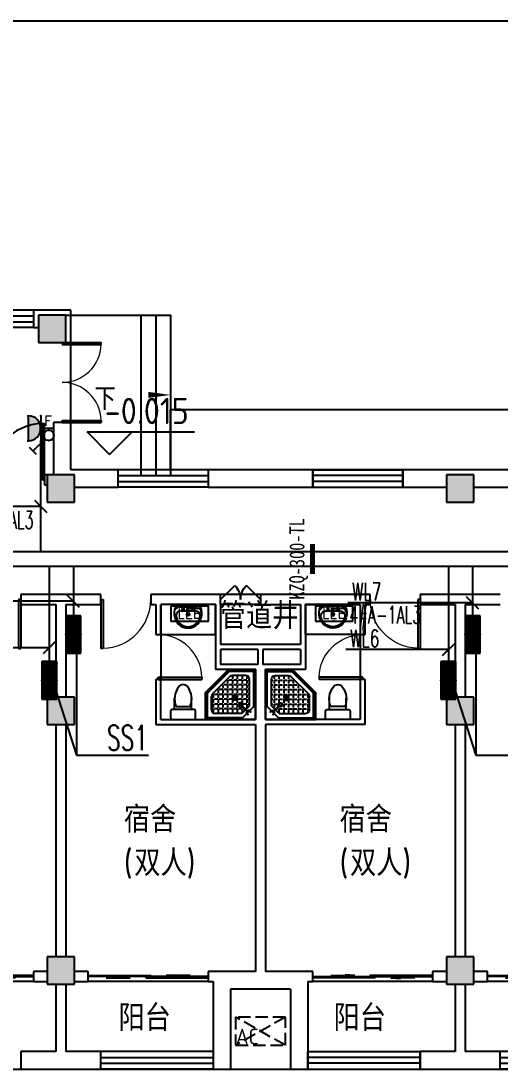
# Model space of a CAD drawing. Extents: x 1725663 to 4653551, y -550461 to 248782.
# Drawn here: x 2075750 to 2085350, y -107788 to -86799 of the extents above; entities that cross this region are included whole.
import ezdxf
from ezdxf.enums import TextEntityAlignment as Align

# ---------------------------------------------------------------- set-up
doc = ezdxf.new("R2010")
doc.units = 0
doc.header["$LTSCALE"] = 1000
doc.linetypes.add('DASH', pattern=[0.35, 0.25, -0.1])
for name, color, linetype in [('0-底图', 7, 'Continuous'), ('A-ANNO-IDEN', 3, 'Continuous'), ('A-ANNO-IDEN-LEVL', 3, 'Continuous'), ('A-ANNO-TXT', 7, 'Continuous'), ('CABLETRAY', 4, 'Continuous'), ('CLAYER', 7, 'Continuous'), ('COLUMN', 255, 'Continuous'), ('DIM-照明', 3, 'Continuous'), ('DIM-箱柜', 7, 'Continuous'), ('DOOR_FIRE', 4, 'Continuous'), ('E2-楼梯、坡道', 52, 'Continuous'), ('EQUIP-插座', 3, 'Continuous'), ('EQUIP-照明', 3, 'Continuous'), ('EQUIP-箱柜', 3, 'Continuous'), ('GROUND', 2, 'Continuous'), ('PUB_HATCH', 8, 'Continuous'), ('PUB_TEXT', 7, 'Continuous'), ('TEL_TEXT', 7, 'Continuous'), ('WALL', 2, 'Continuous'), ('WINDOW', 4, 'Continuous'), ('WIRE-照明', 6, 'Continuous'), ('抗震支吊架', 2, 'Continuous'), ('洁具', 213, 'Continuous'), ('空调外机', 211, 'Continuous')]:
    doc.layers.add(name, color=color, linetype=linetype)
doc.styles.add('-黑体_T3', font='', dxfattribs={"width": 0.8})
doc.styles.add('_TEL_DIM', font='SIMPLEX', dxfattribs={"width": 0.8, "height": 3.5, "bigfont": 'HZTXT'})
doc.styles.add('kzcad', font='', dxfattribs={"width": 0.8})
doc.styles.get("Standard").update_dxf_attribs({"font": 'geniso.shx', "bigfont": 'hztxt.shx'})
doc.styles.get('-黑体_T3').set_extended_font_data('SimHei')
doc.styles.get('kzcad').set_extended_font_data('SimSun')

# ---------------------------------------------------------------- blocks, each defined once
blk = doc.blocks.new('*X490')
at = {"color": 0}
for p, q in [((-250, 33), (-83, 200)), ((-250, 68), (-118, 200)), ((-250, 104), (-154, 200)), ((-250, 139), (-189, 200)), ((-250, 174), (-224, 200)), ((-247, 0), (-47, 200)), ((-212, 0), (-12, 200)), ((-177, 0), (23, 200)), ((-141, 0), (59, 200)), ((-106, 0), (94, 200)), ((-71, 0), (129, 200)), ((-35, 0), (165, 200)), ((0, 0), (200, 200)), ((35, 0), (235, 200)), ((71, 0), (250, 179)), ((106, 0), (250, 144)), ((141, 0), (250, 109)), ((177, 0), (250, 73)), ((212, 0), (250, 38)), ((247, 0), (250, 3))]:
    blk.add_line(p, q, dxfattribs=at)
blk = doc.blocks.new('$equip$00002943')
for p, q in [((-0.75, 0.6), (-0.75, 0)), ((0.75, 0.6), (-0.75, 0.6)), ((0.75, 0), (0.75, 0.6)), ((-0.75, 0), (0.75, 0))]:
    blk.add_line(p, q)
for points, const_width in [([(-0.75, 0.3), (0.75, 0.3)], 0.6), ([(-0.75, 0.6), (-0.75, 0), (0.75, 0), (0.75, 0.6), (-0.75, 0.6), (-0.75, 0)], 0.02)]:
    blk.add_lwpolyline(points, dxfattribs=dict(const_width=const_width))
for p in [(0, 0.6), (-0.75, 0.3), (0, 0), (0.75, 0.3)]:
    blk.add_point(p)
at = {"xscale": 0.00300000000061118, "yscale": 0.00300000000061118, "zscale": 0.00300000000061118}
blk.add_blockref('*X490', (0, 0), dxfattribs=at)
at = {"color": 7, "style": '_TEL_DIM', "flags": 1}
for tag in ['A', 'REMARK']:
    blk.add_attdef(tag, text='', height=0.00002, dxfattribs=at).set_placement((0, 0), align=Align.MIDDLE_CENTER)
blk = doc.blocks.new('$equip$00001764')
for p, q in [((-0.5, 1.05), (-0.5, 1)), ((-0.5, 1), (0.5, 1)), ((0.5, 1.05), (0.5, 1)), ((0.5, 0.5), (-0.5, 0.5)), ((0, 0.5), (0, 0))]:
    blk.add_line(p, q)
blk.add_arc((0, 1), 0.5, 180, 0)
for p in [(-0.5, 0.5), (0.5, 0.5), (0, 0)]:
    blk.add_point(p)
for points in [[(0.433, 0.75), (-0.433, 0.75), (0.5, 1), (-0.5, 1)], [(0.25, 0.567), (-0.25, 0.567), (0.433, 0.75), (-0.433, 0.75)], [(0, 0.5), (0, 0.5), (0.25, 0.567), (-0.25, 0.567)]]:
    blk.add_solid(points)
at = {"color": 7, "style": '_TEL_DIM'}
blk.add_attdef('$TEXT$', text='', height=0.4, dxfattribs=at).set_placement((0.303, 0.211), align=Align.MIDDLE_CENTER)
at = {"color": 7, "style": '_TEL_DIM', "flags": 1}
blk.add_attdef('A', text='', height=0.00002, dxfattribs=at).set_placement((0, 0), align=Align.MIDDLE_CENTER)
blk = doc.blocks.new('$equip$00002327')
for p, q in [((0.484, 0.975), (0.766, 0.692)), ((0.147, 0.356), (0.625, 0.833))]:
    blk.add_line(p, q)
blk.add_circle((0, 0.208), 0.208)
for p in [(-0.208, 0.208), (0, 0.417), (0, 0), (0.208, 0.208)]:
    blk.add_point(p)
at = {"color": 7, "flags": 1}
blk.add_attdef('A', text='', height=0.00002, dxfattribs=at).set_placement((0, 0), align=Align.MIDDLE_CENTER)
blk = doc.blocks.new('$equip$00002908')
for p, q in [((0.75, 0.6), (-0.75, 0.6)), ((-0.75, 0.6), (-0.75, 0)), ((0.75, 0), (0.75, 0.6)), ((-0.75, 0), (0.75, 0))]:
    blk.add_line(p, q)
at = {"const_width": 0.04}
blk.add_lwpolyline([(-0.75, 0.6), (-0.75, 0), (0.75, 0), (0.75, 0.6), (-0.75, 0.6), (-0.75, 0)], dxfattribs=at)
for p in [(0, 0.6), (-0.75, 0.3), (0, 0), (0.75, 0.3)]:
    blk.add_point(p)
at = {"color": 7, "style": '_TEL_DIM'}
blk.add_attdef('$TEXT$', text='', height=0.4, dxfattribs=at).set_placement((0, 0.3), align=Align.MIDDLE_CENTER)
at = {"color": 7, "style": '_TEL_DIM', "flags": 1}
for tag in ['A', 'REMARK']:
    blk.add_attdef(tag, text='', height=0.00002, dxfattribs=at).set_placement((0, 0), align=Align.MIDDLE_CENTER)
blk = doc.blocks.new('jhgj')
at = {"layer": 'WIRE-照明'}
blk.add_line((2574379, -83736), (2603390, -83736), dxfattribs=at)
blk = doc.blocks.new('1F平面-CAD导入_dwg_Drawing4_t3_dwg_$plan$00001613-474159-1F-927810-1F')
at = {"layer": '洁具'}
for p, q in [((-30, 250), (-170, 250)), ((-200, 170), (-430, 170)), ((-260, -140), (-260, 140)), ((-200, -170), (-200, -220)), ((-170, -250), (-30, -250))]:
    blk.add_line(p, q, dxfattribs=at)
for points in [[(-200, 220), (-200, 170), (-200, -170), (-430, -170)], [(0, -220), (0, 220)]]:
    blk.add_lwpolyline(points, dxfattribs=at)
for centre, radius, start, end in [((-170, 220), 30, 90, 180), ((-30, 220), 30, 0, 90), ((-590, 0), 110, 123.4509, 236.5491), ((-413, -227), 398, 67.4505, 126.6381), ((-413, 227), 398, 233.3619, 292.5495), ((-170, -220), 30, 180, 270), ((-30, -220), 30, 270, 0)]:
    blk.add_arc(centre, radius, start, end, dxfattribs=at)
blk = doc.blocks.new('$lvtry$00000169')
at = {"color": 0}
for p, q in [((259, -36), (259, 0)), ((259, -36), (36, -259)), ((276, -120), (120, -276)), ((144, -151), (291, -298)), ((151, -144), (298, -291)), ((259, -24), (976, -24)), ((259, -36), (964, -36)), ((270, -213), (270, -143)), ((276, -120), (808, -120)), ((366, -213), (366, -143)), ((462, -213), (462, -143)), ((558, -213), (558, -143)), ((655, -213), (655, -143)), ((751, -213), (751, -143)), ((847, -213), (847, -143)), ((880, -192), (880, -460)), ((964, -36), (976, -24)), ((964, -36), (964, -525)), ((976, -24), (976, -530)), ((36, -259), (0, -259)), ((24, -259), (24, -976)), ((36, -259), (36, -964)), ((120, -276), (120, -808)), ((120, -309), (147, -309)), ((120, -405), (147, -405)), ((173, -309), (173, -239)), ((173, -309), (243, -309)), ((173, -405), (173, -335)), ((173, -405), (243, -405)), ((183, -213), (205, -213)), ((220, -213), (243, -213)), ((270, -213), (340, -213)), ((270, -263), (270, -239)), ((270, -405), (270, -335)), ((270, -405), (340, -405)), ((334, -309), (340, -309)), ((366, -213), (436, -213)), ((366, -309), (366, -239)), ((366, -309), (436, -309)), ((366, -405), (366, -335)), ((366, -405), (379, -405)), ((462, -213), (532, -213)), ((462, -309), (462, -239)), ((462, -309), (532, -309)), ((462, -405), (462, -335)), ((462, -405), (532, -405)), ((558, -213), (628, -213)), ((558, -309), (558, -239)), ((558, -309), (628, -309)), ((558, -405), (558, -335)), ((558, -405), (628, -405)), ((655, -213), (725, -213)), ((655, -309), (655, -239)), ((655, -309), (725, -309)), ((655, -405), (655, -335)), ((655, -405), (725, -405)), ((751, -213), (821, -213)), ((751, -309), (751, -239)), ((751, -309), (821, -309)), ((751, -405), (751, -335)), ((751, -405), (821, -405)), ((847, -213), (880, -213)), ((847, -309), (847, -239)), ((847, -309), (880, -309)), ((847, -405), (847, -335)), ((847, -405), (880, -405)), ((120, -501), (147, -501)), ((120, -598), (147, -598)), ((173, -501), (173, -431)), ((173, -501), (243, -501)), ((173, -598), (173, -528)), ((173, -598), (243, -598)), ((173, -694), (173, -624)), ((270, -501), (270, -431)), ((270, -501), (340, -501)), ((270, -598), (270, -528)), ((270, -598), (340, -598)), ((270, -694), (270, -624)), ((366, -501), (366, -431)), ((366, -501), (436, -501)), ((366, -598), (366, -528)), ((366, -598), (436, -598)), ((366, -694), (366, -624)), ((462, -501), (462, -431)), ((462, -501), (532, -501)), ((462, -598), (462, -528)), ((462, -598), (532, -598)), ((462, -694), (462, -624)), ((859, -511), (511, -859)), ((964, -525), (525, -964)), ((976, -530), (530, -976)), ((558, -501), (558, -431)), ((558, -501), (628, -501)), ((558, -598), (558, -528)), ((558, -598), (628, -598)), ((558, -694), (558, -624)), ((655, -501), (655, -431)), ((655, -501), (725, -501)), ((655, -598), (655, -528)), ((655, -598), (725, -598)), ((655, -694), (655, -624)), ((751, -501), (751, -431)), ((751, -501), (821, -501)), ((751, -598), (751, -528)), ((751, -598), (773, -598)), ((847, -501), (847, -431)), ((847, -501), (867, -501)), ((964, -525), (976, -530)), ((120, -694), (147, -694)), ((120, -790), (147, -790)), ((173, -694), (243, -694)), ((173, -790), (173, -720)), ((173, -790), (243, -790)), ((173, -878), (173, -816)), ((270, -694), (340, -694)), ((270, -790), (270, -720)), ((270, -790), (340, -790)), ((270, -880), (270, -816)), ((366, -694), (436, -694)), ((366, -790), (366, -720)), ((366, -790), (436, -790)), ((366, -880), (366, -816)), ((462, -694), (532, -694)), ((462, -790), (462, -720)), ((462, -790), (532, -790)), ((462, -880), (462, -816)), ((558, -694), (628, -694)), ((558, -790), (558, -720)), ((558, -790), (580, -790)), ((655, -694), (676, -694)), ((36, -964), (24, -976)), ((24, -976), (530, -976)), ((36, -964), (525, -964)), ((192, -880), (460, -880)), ((525, -964), (530, -976))]:
    blk.add_line(p, q, dxfattribs=at)
blk.add_lwpolyline([(0, 0), (0, -1000), (540, -1000), (1000, -540), (1000, 0)], close=True)
for points in [[(0, 0), (0, -1000)], [(0, 0), (1000, 0)], [(1000, 0), (1000, -540)], [(136, -190), (148, -178), (132, -162), (121, -174)], [(190, -136), (178, -148), (162, -132), (174, -121)], [(1000, -540), (540, -1000)], [(0, -1000), (540, -1000)]]:
    blk.add_lwpolyline(points, close=True, dxfattribs=at)
for radius in [43.8, 31.1]:
    blk.add_circle((416, -428), radius, dxfattribs=at)
for centre, radius, start, end in [((808, -192), 72, 0, 90), ((296, -296), 40.6, 142.583, 128.4197), ((296, -296), 28.6, 145.828, 125.6599), ((808, -460), 72, 315, 0), ((192, -808), 72, 180, 270), ((460, -808), 72, 270, 315)]:
    blk.add_arc(centre, radius, start, end, dxfattribs=at)
for p in [(103, -156, 0), (156, -102, 0), (416, -428, 0)]:
    blk.add_point(p, dxfattribs=at)
blk = doc.blocks.new('$lvtry$00000178')
at = {"color": 0}
for p, q in [((-238, 0), (238, 0)), ((-214, -36), (-272, -91)), ((-180, -23), (180, -23)), ((-142, -105), (140, -105)), ((140, -105), (-142, -105)), ((216, -37), (268, -91))]:
    blk.add_line(p, q, dxfattribs=at)
blk.add_lwpolyline([(-104, -430, 0.224698), (110, -425, 0.348046), (269, -79), (239, 0), (-241, 0), (-271, -79, 0.356844)], format="xyb", close=True, dxfattribs=at)
for centre, radius in [((-100, -65), 16.3), ((1, -172), 31.6), ((100, -65), 16.3)]:
    blk.add_circle(centre, radius, dxfattribs=at)
at = {"color": 0, "lineweight": 13}
blk.add_circle((1, -172), 23, dxfattribs=at)
at = {"color": 0}
for centre, radius, start, end in [((-142, -205), 100, 90, 190.5602), ((-180, -73), 50, 90, 133.181), ((140, -205), 100, 349.4398, 90), ((180, -73), 50, 44.5607, 90), ((-1, -179), 243, 190.5602, 349.4398)]:
    blk.add_arc(centre, radius, start, end, dxfattribs=at)
for p in [(0, -65), (1, -172)]:
    blk.add_point(p, dxfattribs=at)
blk = doc.blocks.new('A$C70365C93')
at = {"layer": '洁具'}
blk.add_lwpolyline([(-1900, 2300), (-1900, 1700), (-800, 1700), (-800, 2300)], close=True, dxfattribs=at)
blk.add_blockref('$lvtry$00000178', (-1350, 2280), dxfattribs=at)
at = {"layer": '洁具', "rotation": 180}
blk.add_blockref('$lvtry$00000169', (0, 0), dxfattribs=at)
at = {"layer": '洁具', "extrusion": (0, 0, -1), "xscale": -1, "zscale": -1, "rotation": 90}
blk.add_blockref('1F平面-CAD导入_dwg_Drawing4_t3_dwg_$plan$00001613-474159-1F-927810-1F', (1450, 0), dxfattribs=at)
blk = doc.blocks.new('A$Cf5a72a1b')
at = {"layer": '空调外机', "linetype": 'DASH'}
for p, q in [((1000, 563), (0, 0)), ((1000, 0), (0, 563))]:
    blk.add_line(p, q, dxfattribs=at)
blk.add_lwpolyline([(1000, 563), (0, 563), (0, 0), (1000, 0)], close=True, dxfattribs=at)
at = {"layer": 'PUB_TEXT'}
blk.add_text('AC', height=315, dxfattribs=at).set_placement((5, 18))
blk = doc.blocks.new('$DorLib2D$00000116')
at = {"color": 0}
for p, q in [((-0.5, 0), (-0.146, 0.354)), ((0.5, 0), (0.146, 0.354))]:
    blk.add_line(p, q, dxfattribs=at)
for centre, start, end in [((-0.5, 0), 0, 45), ((0.5, 0), 135, 180)]:
    blk.add_arc(centre, 0.5, start, end, dxfattribs=at)
blk = doc.blocks.new('$DorLib2D$00000001')
for p, q in [((0.45, 0.975), (0.5, 0.975)), ((0.45, 0), (0.45, 0.975)), ((0.5, 0), (0.5, 0.975)), ((0.5, 0), (0.45, 0))]:
    blk.add_line(p, q)
at = {"lineweight": 13}
blk.add_arc((0.475, 0), 0.975, 91.4693, 180, dxfattribs=at)
blk = doc.blocks.new('$WINLIB2D$00000001')
at = {"color": 0}
for points in [[(-0.5, 0.5), (-0.5, -0.5)], [(-0.5, 0.5), (0.5, 0.5)], [(0.5, -0.5), (0.5, 0.5)], [(0.5, 0.1667), (-0.5, 0.1667)], [(0.5, -0.1667), (-0.5, -0.1667)], [(-0.5, -0.5), (0.5, -0.5)]]:
    blk.add_lwpolyline(points, dxfattribs=at)
blk = doc.blocks.new('$DorLib2D$00000002')
for p, q in [((-0.5, 0), (-0.5, 0.4875)), ((-0.475, 0.4875), (-0.5, 0.4875)), ((-0.475, 0), (-0.475, 0.4875)), ((0.475, 0), (0.475, 0.4875)), ((0.475, 0.4875), (0.5, 0.4875)), ((0.5, 0), (0.5, 0.4875)), ((-0.5, 0), (-0.475, 0)), ((0.5, 0), (0.475, 0))]:
    blk.add_line(p, q)
at = {"lineweight": 13}
for centre, start, end in [((-0.4875, 0), 0, 88.53072), ((0.4875, 0), 91.46928, 180)]:
    blk.add_arc(centre, 0.4875, start, end, dxfattribs=at)
blk = doc.blocks.new('$DorLib2D$00000131')
at = {"color": 0, "linetype": 'Continuous'}
for p, q in [((0.15, 0.125), (0.2319, 0.1973)), ((0.2319, 0.1973), (0.2319, 0.125)), ((-0.5, 0.125), (-0.5, 0)), ((0.0192, 0.125), (-0.5, 0.125)), ((0.0192, 0), (0.0192, 0.125)), ((0.35, 0.125), (0.15, 0.125)), ((-0.5, 0), (0.0192, 0)), ((-0.024, 0), (0.5, 0)), ((-0.024, -0.125), (-0.024, 0)), ((0.5, 0), (0.5, -0.125)), ((-0.35, -0.125), (-0.15, -0.125)), ((-0.2319, -0.1973), (-0.2319, -0.125)), ((-0.15, -0.125), (-0.2319, -0.1973)), ((0.5, -0.125), (-0.024, -0.125))]:
    blk.add_line(p, q, dxfattribs=at)
blk = doc.blocks.new('$DorLib2D$00000225')
at = {"color": 0}
for p, q in [((0.475, -0.001), (0.475, 0.752)), ((0.475, 0.752), (0.5, 0.752)), ((0.5, -0.001), (0.5, 0.752)), ((-0.5, 0), (-0.5, 0.252)), ((-0.475, 0.252), (-0.5, 0.252)), ((-0.475, 0), (-0.475, 0.252)), ((-0.475, 0), (-0.5, 0)), ((0.475, -0.001), (0.5, -0.001))]:
    blk.add_line(p, q, dxfattribs=at)
for centre, radius, start, end in [((0.505, -0.002), 0.755, 92.2493, 179.7238), ((-0.501, 0.003), 0.251, 359.7899, 84.0974)]:
    blk.add_arc(centre, radius, start, end, dxfattribs=at)
blk = doc.blocks.new('ghj')
at = {"layer": 'PUB_HATCH'}
for points in [[(1513407, -11554.7), (1512857, -11554.7), (1512857, -12104.7), (1513407, -12104.7)], [(1513582, -14754.7), (1513032, -14754.7), (1513032, -15304.7), (1513582, -15304.7)], [(1521582, -14754.7), (1521032, -14754.7), (1521032, -15304.7), (1521582, -15304.7)], [(1513582, -19204.7), (1513032, -19204.7), (1513032, -19754.7), (1513582, -19754.7)], [(1521582, -19204.7), (1521032, -19204.7), (1521032, -19754.7), (1521582, -19754.7)], [(1513582, -24404.7), (1513032, -24404.7), (1513032, -24954.7), (1513582, -24954.7)], [(1521582, -24404.7), (1521032, -24404.7), (1521032, -24954.7), (1521582, -24954.7)]]:
    blk.add_hatch(color=256, dxfattribs=at).paths.add_polyline_path(points)
at = {"layer": 'A-ANNO-IDEN'}
blk.add_lwpolyline([(1514530.7, -13154.7, 0, 0, 0), (1515507, -13154.7, 0, 120, 0), (1515057, -13154.7, 0, 0, 0)], format="xyseb", dxfattribs=at)
at = {"layer": 'A-ANNO-IDEN-LEVL'}
for p, q in [((1514283.7, -14346.1), (1513833.7, -13896.1)), ((1513833.7, -13896.1), (1515984.6, -13896.1)), ((1514283.7, -14346.1), (1514733.7, -13896.1))]:
    blk.add_line(p, q, dxfattribs=at)
at = {"layer": 'COLUMN'}
for p, q in [((1513407, -11554.7), (1512857, -11554.7)), ((1512857, -11554.7), (1512857, -12104.7)), ((1513407, -12104.7), (1513407, -11554.7)), ((1512857, -12104.7), (1513407, -12104.7)), ((1513582, -14754.7), (1513032, -14754.7)), ((1513032, -14754.7), (1513032, -15304.7)), ((1513582, -15304.7), (1513582, -14754.7)), ((1521582, -14754.7), (1521032, -14754.7)), ((1521032, -14754.7), (1521032, -15304.7)), ((1521582, -15304.7), (1521582, -14754.7)), ((1513032, -15304.7), (1513582, -15304.7)), ((1521032, -15304.7), (1521582, -15304.7)), ((1513582, -19204.7), (1513032, -19204.7)), ((1513032, -19204.7), (1513032, -19754.7)), ((1513582, -19754.7), (1513582, -19204.7)), ((1521582, -19204.7), (1521032, -19204.7)), ((1521032, -19204.7), (1521032, -19754.7)), ((1521582, -19754.7), (1521582, -19204.7)), ((1513032, -19754.7), (1513582, -19754.7)), ((1521032, -19754.7), (1521582, -19754.7)), ((1513582, -24404.7), (1513032, -24404.7)), ((1513032, -24404.7), (1513032, -24954.7)), ((1513582, -24954.7), (1513582, -24404.7)), ((1521582, -24404.7), (1521032, -24404.7)), ((1521032, -24404.7), (1521032, -24954.7)), ((1521582, -24954.7), (1521582, -24404.7)), ((1513032, -24954.7), (1513582, -24954.7)), ((1521032, -24954.7), (1521582, -24954.7))]:
    blk.add_line(p, q, dxfattribs=at)
at = {"layer": 'DOOR_FIRE'}
for p, q in [((1517307, -17154.7), (1516507, -17154.7)), ((1517307, -17354.7), (1516507, -17354.7))]:
    blk.add_line(p, q, dxfattribs=at)
at = {"layer": 'E2-楼梯、坡道'}
for points in [[(1513407, -11554.7), (1514907, -11554.7), (1514907, -14754.7)], [(1514907, -11554.7), (1515207, -11554.7), (1515207, -14754.7)], [(1515207, -11554.7), (1515507, -11554.7), (1515507, -14754.7)]]:
    blk.add_lwpolyline(points, dxfattribs=at)
at = {"layer": 'GROUND'}
for p, q in [((1515507, -14654.7), (1515507, -13454.7)), ((1589057, -13454.7), (1515507, -13454.7)), ((1497007, -26654.7), (1540407, -26654.7))]:
    blk.add_line(p, q, dxfattribs=at)
blk.add_lwpolyline([(1589057, -14654.7), (1515507, -14654.7)], dxfattribs=at)
at = {"layer": 'WALL'}
for p, q in [((1513507, -11454.7), (1512757, -11454.7)), ((1512757, -11454.7), (1512757, -11804.7)), ((1513507, -12104.7), (1513507, -11454.7)), ((1512757, -11804.7), (1512857, -11804.7)), ((1513407, -12104.7), (1513507, -12104.7)), ((1513507, -13704.7), (1513157, -13704.7)), ((1513157, -13704.7), (1513157, -14754.7)), ((1513507, -14654.7), (1513507, -13704.7)), ((1514457, -14654.7), (1513507, -14654.7)), ((1514457, -15004.7), (1514457, -14654.7)), ((1518357, -14654.7), (1516257, -14654.7)), ((1516257, -14654.7), (1516257, -15004.7)), ((1518357, -15004.7), (1518357, -14654.7)), ((1521307, -14654.7), (1520157, -14654.7)), ((1520157, -14654.7), (1520157, -15004.7)), ((1522457, -14654.7), (1521307, -14654.7)), ((1513032, -14754.7), (1512977, -14754.7)), ((1512977, -14754.7), (1512977, -14954.7)), ((1512977, -14954.7), (1513032, -14954.7)), ((1513582, -15004.7), (1514457, -15004.7)), ((1516257, -15004.7), (1518357, -15004.7)), ((1520157, -15004.7), (1521032, -15004.7)), ((1521582, -15004.7), (1522457, -15004.7)), ((1513307, -17154.7), (1512507, -17154.7)), ((1512507, -17154.7), (1512507, -17354.7)), ((1514107, -17154.7), (1513307, -17154.7)), ((1514107, -17354.7), (1514107, -17154.7)), ((1515207, -17154.7), (1515107, -17154.7)), ((1515107, -17154.7), (1515107, -17354.7)), ((1516407, -17154.7), (1515207, -17154.7)), ((1516507, -17154.7), (1516407, -17154.7)), ((1516507, -17354.7), (1516507, -17154.7)), ((1518207, -17154.7), (1517307, -17154.7)), ((1517307, -17154.7), (1517307, -17354.7)), ((1519407, -17154.7), (1518207, -17154.7)), ((1519507, -17154.7), (1519407, -17154.7)), ((1519507, -17354.7), (1519507, -17154.7)), ((1521307, -17154.7), (1520507, -17154.7)), ((1520507, -17154.7), (1520507, -17354.7)), ((1522107, -17154.7), (1521307, -17154.7)), ((1512507, -17354.7), (1513207, -17354.7)), ((1513207, -17354.7), (1513207, -19204.7)), ((1513407, -17354.7), (1513407, -19204.7)), ((1513407, -17354.7), (1514107, -17354.7)), ((1515107, -17354.7), (1515207, -17354.7)), ((1515207, -17354.7), (1515207, -17954.7)), ((1516407, -17354.7), (1515307, -17354.7)), ((1515307, -17954.7), (1515307, -17354.7)), ((1516407, -17354.7), (1516407, -18154.7)), ((1516507, -17354.7), (1516507, -18154.7)), ((1517307, -17354.7), (1518107, -17354.7)), ((1518107, -17354.7), (1518107, -18154.7)), ((1519307, -17354.7), (1518207, -17354.7)), ((1518207, -17354.7), (1518207, -18154.7)), ((1519307, -17354.7), (1519307, -17954.7)), ((1519407, -17954.7), (1519407, -17354.7)), ((1519407, -17354.7), (1519507, -17354.7)), ((1520507, -17354.7), (1521207, -17354.7)), ((1521207, -17354.7), (1521207, -19204.7)), ((1521407, -17354.7), (1521407, -19204.7)), ((1521407, -17354.7), (1522107, -17354.7)), ((1515207, -17954.7), (1515307, -17954.7)), ((1519307, -17954.7), (1519407, -17954.7)), ((1516407, -18154.7), (1516407, -18654.7)), ((1517307, -18154.7), (1516507, -18154.7)), ((1517257, -18254.7), (1516507, -18254.7)), ((1516507, -18254.7), (1516507, -18554.7)), ((1517257, -18254.7), (1517257, -18554.7)), ((1518107, -18154.7), (1517307, -18154.7)), ((1518107, -18254.7), (1517357, -18254.7)), ((1517357, -18254.7), (1517357, -18554.7)), ((1518107, -18254.7), (1518107, -18554.7)), ((1518207, -18154.7), (1518207, -18654.7)), ((1517207, -18654.7), (1516407, -18654.7)), ((1517257, -18554.7), (1516507, -18554.7)), ((1517207, -18654.7), (1517207, -19654.7)), ((1518107, -18554.7), (1517357, -18554.7)), ((1517407, -18654.7), (1517407, -19654.7)), ((1518207, -18654.7), (1517407, -18654.7)), ((1515307, -18854.7), (1515207, -18854.7)), ((1515207, -18854.7), (1515207, -19754.7)), ((1515307, -19654.7), (1515307, -18854.7)), ((1519407, -18854.7), (1519307, -18854.7)), ((1519307, -18854.7), (1519307, -19654.7)), ((1519407, -19754.7), (1519407, -18854.7)), ((1515307, -19654.7), (1517207, -19654.7)), ((1519307, -19654.7), (1517407, -19654.7)), ((1513207, -19754.7), (1513207, -24404.7)), ((1513407, -19754.7), (1513407, -24404.7)), ((1515207, -19754.7), (1517207, -19754.7)), ((1517207, -19754.7), (1517207, -24704.7)), ((1519407, -19754.7), (1517407, -19754.7)), ((1517407, -19754.7), (1517407, -24704.7)), ((1521207, -19754.7), (1521207, -24404.7)), ((1521407, -19754.7), (1521407, -24404.7)), ((1513032, -24704.7), (1512757, -24704.7)), ((1512757, -24704.7), (1512757, -24904.7)), ((1513857, -24704.7), (1513582, -24704.7)), ((1513857, -24904.7), (1513857, -24704.7)), ((1516607, -24704.7), (1516257, -24704.7)), ((1516257, -24704.7), (1516257, -24904.7)), ((1517207, -24704.7), (1516607, -24704.7)), ((1518007, -24704.7), (1517407, -24704.7)), ((1518357, -24704.7), (1518007, -24704.7)), ((1518357, -24904.7), (1518357, -24704.7)), ((1521032, -24704.7), (1520757, -24704.7)), ((1520757, -24704.7), (1520757, -24904.7)), ((1521857, -24704.7), (1521582, -24704.7)), ((1521857, -24904.7), (1521857, -24704.7)), ((1512757, -24904.7), (1513032, -24904.7)), ((1513207, -24954.7), (1513207, -26304.7)), ((1513407, -24954.7), (1513407, -26304.7)), ((1513582, -24904.7), (1513857, -24904.7)), ((1516257, -24904.7), (1516357, -24904.7)), ((1516357, -24904.7), (1516357, -26304.7)), ((1518257, -24904.7), (1518257, -26304.7)), ((1518257, -24904.7), (1518357, -24904.7)), ((1520757, -24904.7), (1521032, -24904.7)), ((1521207, -24954.7), (1521207, -26304.7)), ((1521407, -24954.7), (1521407, -26304.7)), ((1521582, -24904.7), (1521857, -24904.7)), ((1516707, -25054.7), (1516707, -26654.7)), ((1517307, -25054.7), (1516707, -25054.7)), ((1517907, -25054.7), (1517307, -25054.7)), ((1517907, -25054.7), (1517907, -26654.7)), ((1513207, -26304.7), (1512507, -26304.7)), ((1512507, -26304.7), (1512507, -26654.7)), ((1514107, -26304.7), (1513407, -26304.7)), ((1514107, -26654.7), (1514107, -26304.7)), ((1516357, -26304.7), (1516357, -26654.7)), ((1518257, -26654.7), (1518257, -26304.7)), ((1521207, -26304.7), (1520507, -26304.7)), ((1520507, -26304.7), (1520507, -26654.7)), ((1522107, -26304.7), (1521407, -26304.7)), ((1522107, -26654.7), (1522107, -26304.7)), ((1512507, -26654.7), (1513307, -26654.7)), ((1513307, -26654.7), (1514107, -26654.7)), ((1516357, -26654.7), (1516707, -26654.7)), ((1517907, -26654.7), (1518257, -26654.7)), ((1520507, -26654.7), (1521307, -26654.7)), ((1521307, -26654.7), (1522107, -26654.7))]:
    blk.add_line(p, q, dxfattribs=at)
at = {"layer": 'WINDOW'}
for p, q in [((1513507, -13704.7), (1513507, -12104.7)), ((1515307, -17954.7), (1515307, -18854.7)), ((1519307, -17954.7), (1519307, -18854.7)), ((1512757, -24904.7), (1510357, -24904.7)), ((1516257, -24904.7), (1513857, -24904.7)), ((1520757, -24904.7), (1518357, -24904.7)), ((1524257, -24904.7), (1521857, -24904.7))]:
    blk.add_line(p, q, dxfattribs=at)
for name, p in [('A$C70365C93', (1517207, -19654.7)), ('A$Cf5a72a1b', (1516807.5, -26178.2))]:
    blk.add_blockref(name, p)
at = {"xscale": -1}
blk.add_blockref('A$C70365C93', (1517407, -19654.7), dxfattribs=at)
at = {"layer": 'DOOR_FIRE', "zscale": 200}
for name, p, xscale, yscale, rotation in [('$DorLib2D$00000225', (1512227, -14854.7), -1500, -1500, 180), ('$DorLib2D$00000116', (1516907, -17254.7), 800, -800, 179.9999999994664)]:
    blk.add_blockref(name, p, dxfattribs=dict(at, xscale=xscale, yscale=yscale, rotation=rotation))
at = {"layer": 'WINDOW'}
for name, p, xscale, yscale, zscale, rotation in [('$WINLIB2D$00000001', (1512057, -11629.7), 1400, -350, 1400, 180), ('$DorLib2D$00000002', (1513332, -12904.7), -1600, -1600, -1600, 90), ('$DorLib2D$00000001', (1515257, -18404.7), 900, 900, 900, 269.9999999994664), ('$DorLib2D$00000001', (1519357, -18404.7), 900, -900, 900, 269.9999999994664), ('$DorLib2D$00000131', (1511557, -24804.7), -2400, 200, -2400, 180), ('$DorLib2D$00000131', (1515057, -24804.7), 2400, 200, 2400, 180), ('$DorLib2D$00000131', (1519557, -24804.7), -2400, 200, -2400, 180), ('$DorLib2D$00000131', (1523057, -24804.7), 2400, 200, 2400, 180), ('$WINLIB2D$00000001', (1515232, -26479.7), 2249.999999993481, -350, 2249.999999993481, 179.999999999998), ('$WINLIB2D$00000001', (1519382, -26479.7), -2249.999999993481, -350, -2249.999999993481, 180), ('$WINLIB2D$00000001', (1523232, -26479.7), 2249.999999993481, -350, 2249.999999993481, 179.999999999998)]:
    blk.add_blockref(name, p, dxfattribs=dict(at, xscale=xscale, yscale=yscale, zscale=zscale, rotation=rotation))
for name, p, xscale, yscale, zscale in [('$WINLIB2D$00000001', (1515357, -14829.7), -1800, 350, -1800), ('$WINLIB2D$00000001', (1519257, -14829.7), 1800, 350, 1800), ('$DorLib2D$00000001', (1512007, -17254.7), 1000, -1000, 1000), ('$DorLib2D$00000001', (1514607, -17254.7), -1000, -1000, -1000), ('$DorLib2D$00000001', (1520007, -17254.7), 1000, -1000, 1000)]:
    blk.add_blockref(name, p, dxfattribs=dict(at, xscale=xscale, yscale=yscale, zscale=zscale))
at = {"layer": 'A-ANNO-TXT', "color": 7, "style": '-黑体_T3', "width": 0.8}
blk.add_text('下', height=394.3, dxfattribs=at).set_placement((1513978, -13417.2))
at = {"layer": 'A-ANNO-TXT', "color": 7}
blk.add_text('-0.015', height=525, dxfattribs=at).set_placement((1514185.3, -13738.6))
at = {"layer": 'CLAYER'}
blk.add_text('管道井', height=525, dxfattribs=at).set_placement((1516492.3, -17841.7))
at = {"layer": 'PUB_TEXT'}
for s, p in [('宿舍', (1514568.4, -21918.5)), ('宿舍', (1518890.6, -21918.5)), ('(', (1514568.4, -22790.6)), ('双人', (1514778.4, -22790.6)), (')', (1515828.4, -22790.6)), ('(', (1518890.6, -22790.6)), ('双人', (1519100.6, -22790.6)), (')', (1520150.6, -22790.6)), ('阳台', (1514460.7, -25892.8)), ('阳台', (1518771.3, -25892.8))]:
    blk.add_text(s, height=525, dxfattribs=at).set_placement(p)

msp = doc.modelspace()

# ---------------------------------------------------------------- linework, layer by layer
at = {"layer": 'CABLETRAY'}
for p, q in [((2070405, -97423), (2156280, -97423)), ((2070405, -97423), (2148589, -97423)), ((2156280, -97723), (2070405, -97723)), ((2148589, -97723), (2070405, -97723))]:
    msp.add_line(p, q, dxfattribs=at)
at = {"layer": 'DIM-照明'}
for p, q in [((2076274, -96647), (2076026, -96399)), ((2076274, -96647), (2076026, -96399)), ((2076924, -98543), (2076676, -98296)), ((2076924, -98543), (2076676, -98296)), ((2084924, -98578), (2084676, -98331)), ((2084924, -98578), (2084676, -98331)), ((2076441, -99229), (2076193, -99476)), ((2076441, -99229), (2076193, -99476)), ((2084441, -99266), (2084193, -99513)), ((2084441, -99266), (2084193, -99513))]:
    msp.add_line(p, q, dxfattribs=at)
for points in [[(2076150, -96523), (2075319, -96523)], [(2076150, -96523), (2075319, -96523)], [(2076800, -98420), (2075006, -98420)], [(2076800, -98420), (2075006, -98420)], [(2083059, -98454), (2082298, -98454)], [(2083059, -98454), (2082298, -98454)], [(2084800, -98454), (2083059, -98454)], [(2084800, -98454), (2083059, -98454)], [(2076317, -99353), (2075124, -99353)], [(2076317, -99353), (2075124, -99353)], [(2083009, -99389), (2082258, -99389)], [(2083009, -99389), (2082258, -99389)], [(2084317, -99389), (2083009, -99389)], [(2084317, -99389), (2083009, -99389)]]:
    msp.add_lwpolyline(points, dxfattribs=at)
at = {"layer": 'DIM-箱柜'}
for p, q in [((2076866, -99462), (2076866, -101503)), ((2076866, -99462), (2076866, -101503)), ((2084866, -99462), (2084866, -101503)), ((2084866, -99462), (2084866, -101503)), ((2076450, -100213), (2076866, -101503)), ((2076450, -100213), (2076866, -101503)), ((2084450, -100213), (2084866, -101503)), ((2084450, -100213), (2084866, -101503)), ((2076866, -101503), (2078309, -101503)), ((2076866, -101503), (2078309, -101503)), ((2084866, -101503), (2086309, -101503)), ((2084866, -101503), (2086309, -101503))]:
    msp.add_line(p, q, dxfattribs=at)
at = {"layer": 'WIRE-照明'}
for p, q in [((2076150, -95253), (2076150, -95203)), ((2076150, -97423), (2076150, -95253)), ((2076317, -97723), (2076317, -99629)), ((2076800, -97723), (2076800, -98712)), ((2084317, -97723), (2084317, -99629)), ((2084800, -97723), (2084800, -98712))]:
    msp.add_line(p, q, dxfattribs=at)
at = {"layer": '抗震支吊架', "color": 2, "const_width": 100}
msp.add_lwpolyline([(2081589, -97873), (2081589, -97273)], dxfattribs=at)

# ---------------------------------------------------------------- block references
at = {"layer": '0-底图'}
for name, p in [('ghj', (563243, -81133)), ('jhgj', (-506432, -3063))]:
    msp.add_blockref(name, p, dxfattribs=at)
at = {"layer": 'EQUIP-插座'}
ref = msp.add_blockref('$equip$00001764', (2076400, -94956), dxfattribs=dict(at, xscale=500, yscale=500, zscale=500, rotation=90))
ref.add_attrib('$TEXT$', 'F', dxfattribs={"layer": '0', "color": 7, "height": 200, "style": '_TEL_DIM'}).set_placement((2076295, -94805), align=Align.MIDDLE_CENTER)
at = {"layer": 'EQUIP-照明', "xscale": 500, "yscale": 500, "zscale": 500, "rotation": 180}
msp.add_blockref('$equip$00002327', (2076306, -94994), dxfattribs=at)
at = {"layer": 'EQUIP-箱柜', "xscale": 500, "yscale": 500, "zscale": 500}
for p, rotation in [((2076650, -99087), 270), ((2084650, -99087), 270), ((2076467, -100004), 90), ((2084467, -100004), 90)]:
    msp.add_blockref('$equip$00002943', p, dxfattribs=dict(at, rotation=rotation))
for p in [(2079131, -98816), (2082028, -98816)]:
    msp.add_blockref('$equip$00002908', p, dxfattribs=at).add_auto_attribs({'$TEXT$': 'LEB'})

# ---------------------------------------------------------------- texts
at = {"layer": 'DIM-照明', "color": 7, "style": '_TEL_DIM', "width": 0.64}
for s, p in [('WL7', (2082385, -98404)), ('WL7', (2082385, -98404)), ('WL6', (2082346, -99339)), ('WL6', (2082346, -99339))]:
    msp.add_text(s, height=350, dxfattribs=at).set_placement(p)
at = {"layer": 'DIM-箱柜', "color": 7, "style": '_TEL_DIM', "width": 0.64}
msp.add_text('SS1', height=500, dxfattribs=at).set_placement((2077474, -101403))
msp.add_text('SS1', height=500, dxfattribs=at).set_placement((2077474, -101403))
at = {"layer": 'TEL_TEXT', "style": '_TEL_DIM', "width": 0.6}
for p in [(2074563, -96967), (2082333, -98868)]:
    msp.add_text('4#A-1AL3', height=350, dxfattribs=at).set_placement(p)
at = {"layer": '抗震支吊架', "color": 2, "style": 'kzcad', "width": 0.8}
msp.add_text('KZQ-300-TL', height=300, rotation=89.8854, dxfattribs=at).set_placement((2081429, -97573), align=Align.CENTER)

doc.saveas('drawing.dxf')
